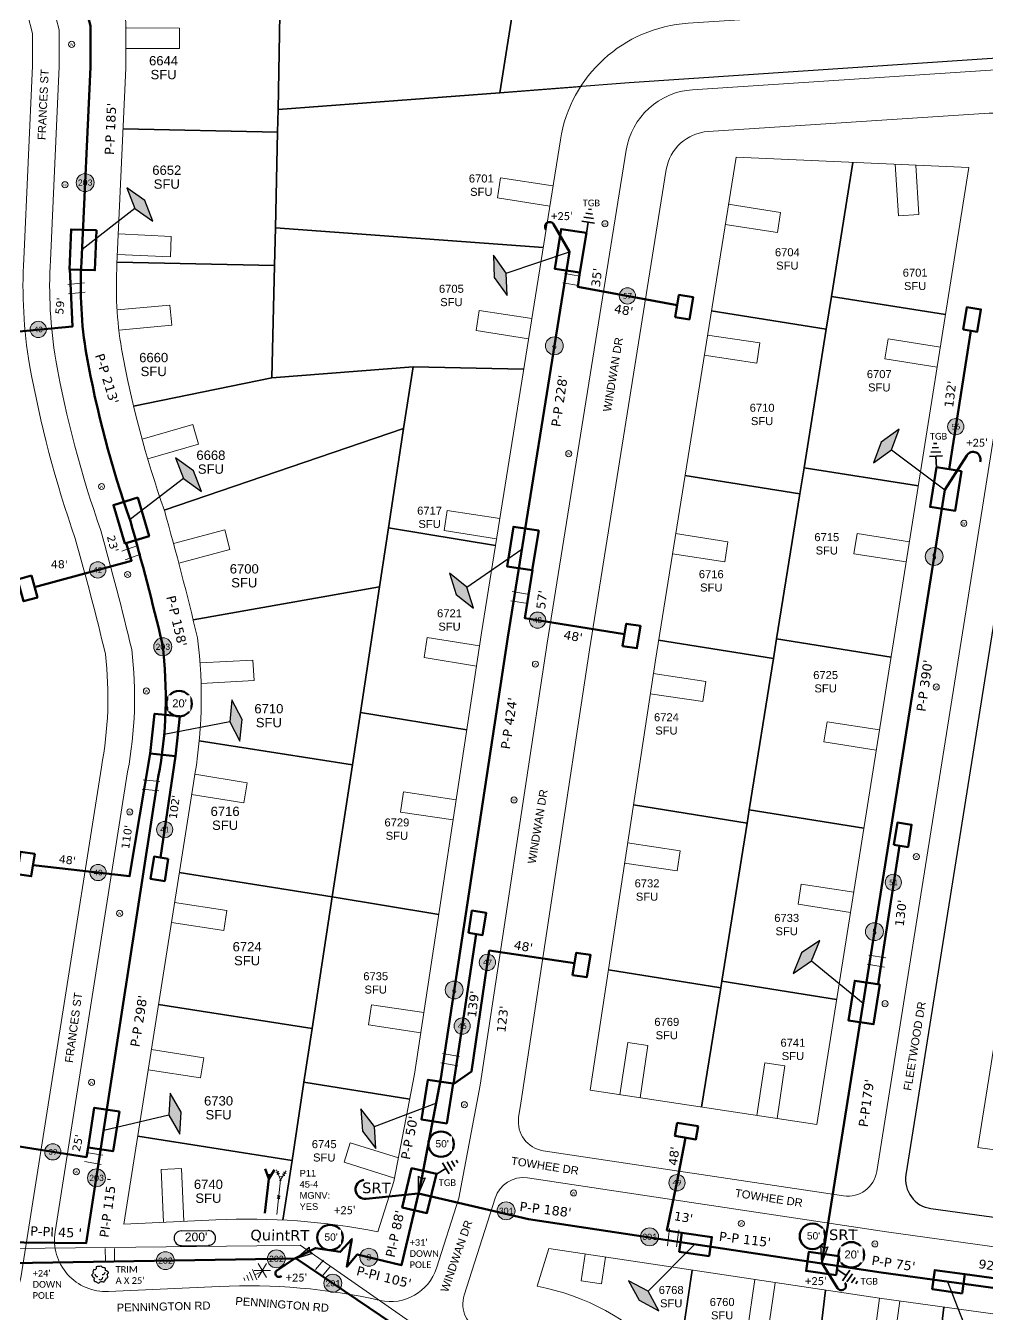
# Model space of a CAD drawing. Header units: inches. Extents: x 2013952 to 2016991, y 779373 to 782808.
# Drawn here: x 2014586 to 2015307, y 780652 to 781618 of the extents above; entities that cross this region are included whole.
import ezdxf
from ezdxf.enums import TextEntityAlignment as Align
from ezdxf.lldxf.tags import DXFTag

# ---------------------------------------------------------------- set-up
doc = ezdxf.new("R2010")
doc.units = ezdxf.units.IN
doc.header["$MEASUREMENT"] = 0
doc.linetypes.add('ACAD_ISO02W100', pattern=[15, 12, -3])
for name, color, linetype in [('20 loop', 1, 'Continuous'), ('50 loop', 1, 'Continuous'), ('845CHH', 7, 'Continuous'), ('8645CHH', 7, 'Continuous'), ('ADDRESS', 6, 'Continuous'), ('Addresses', 7, 'Continuous'), ('CONDUIT', 7, 'Continuous'), ('EOP', 150, 'Continuous'), ('FBT.FST', 1, 'Continuous'), ('FST', 1, 'Continuous'), ('Grounding', 1, 'Continuous'), ('GROUNDING TEXT', 7, 'Continuous'), ('GroundingRED', 1, 'Continuous'), ('INNERDUCT BUBBLE NUMBERS', 7, 'Continuous'), ('P-P VALUES', 7, 'Continuous'), ('parcels', 7, 'Continuous'), ('Placemark', 7, 'Continuous'), ('Pole_Temp', 7, 'Continuous'), ('REELS BUBBLES', 87, 'Continuous'), ('SPAN LENGTHS', 7, 'Continuous'), ('SPLICE', 7, 'Continuous'), ('STREET NAMES', 250, 'Continuous'), ('TRIMS', 7, 'Continuous')]:
    doc.layers.add(name, color=color, linetype=linetype)
for name, color, linetype, lineweight in [('AERIAL CABLE PROP', 1, 'Continuous', 60), ('AnchorGuyProposed', 1, 'Continuous', 50), ('AnchorGuyRemove', 7, 'Continuous', 0), ('BURIED CABLE PROP', 1, 'BUR', 60), ('DRIVEWAYS', 250, 'Continuous', 20), ('FST PROP', 240, 'Continuous', 50), ('INNERDUCT LENGTH', 4, 'Continuous', 53), ('J HOOK TEXT', 1, 'Continuous', 35), ('OVERLASH', 255, 'Continuous', 0), ('Pole notes', 7, 'Continuous', 0), ('Poles', 7, 'Continuous', 0), ('PROP CABLE', 1, 'Continuous', 50), ('RIZER TEXT', 1, 'Continuous', 0), ('ROW', 102, 'ACAD_ISO02W100', 20), ('TETHER TEXT', 250, 'Continuous', 50), ('WaterMeter', 252, 'Continuous', 0)]:
    doc.layers.add(name, color=color, linetype=linetype, lineweight=lineweight)
doc.styles.add('Annotative', font='arial.ttf')
doc.styles.add('Legend', font='calibri.ttf')
doc.styles.add('PROPOSED', font='calibri.ttf')
doc.styles.get("Standard").update_dxf_attribs({"font": 'arial.ttf'})
tags = doc.linetypes.add('BUR', pattern='A,4.693196,-0.073857,["B",Standard,S=0.5,R=0,X=0,Y=-0.25],-0.553701,4.679246', length=10).pattern_tags.tags
tags[6] = DXFTag(74, 10)
tags = doc.linetypes.add('EPV', pattern='A,3.309809,-0.120318,["EOP",Standard,S=0.477614,R=0,X=0,Y=-0.246604],-1.488372', length=4.918499).pattern_tags.tags
tags[6] = DXFTag(74, 10)
tags = doc.linetypes.add('RRW', pattern='A,0.90073,-0.315516,0.90073,-0.315516,0.90073,-0.120318,["R/W",Standard,S=0.477614,R=0,X=0,Y=-0.246604],-1.382879', length=4.836419).pattern_tags.tags
tags[14] = DXFTag(74, 10)

# ---------------------------------------------------------------- blocks, each defined once
blk = doc.blocks.new('W')
at = {"layer": 'WaterMeter', "color": 5}
blk.add_circle((0.03, 0.02), 2.28, dxfattribs=at)
blk.add_text('W', height=2.06, dxfattribs=at).set_placement((-1.36, -1.16))
blk = doc.blocks.new('FST_FBT')
at = {"layer": 'FST', "lineweight": 30}
h = blk.add_hatch(color=256, dxfattribs=at)
h.dxf.hatch_style = 1
h.paths.add_polyline_path([(5.29, 18.27), (0, 19.86), (-5.29, 18.27), (0, 16.69)])
at = {"layer": 'FBT.FST', "lineweight": 30}
blk.add_lwpolyline([(-5.29, 18.27), (0, 16.69), (5.29, 18.27), (0, 19.86)], close=True, dxfattribs=at)
blk.add_lwpolyline([(0, 16.69), (0, 0)], dxfattribs=at)
blk = doc.blocks.new('845CHH')
at = {"layer": '845CHH', "color": 1, "lineweight": 90}
blk.add_lwpolyline([(15.83, -10.3), (-14.23, -10.19), (-14.31, 8.84), (15.74, 8.74)], close=True, dxfattribs=at)
blk = doc.blocks.new('8645CHH')
at = {"layer": '8645CHH', "color": 1, "lineweight": 70}
blk.add_lwpolyline([(9.14, -5.9), (-7.87, -5.84), (-7.92, 4.93), (9.09, 4.88)], close=True, dxfattribs=at)
blk = doc.blocks.new('*U193')
at = {"linetype": 'Continuous', "lineweight": 0}
for p, q in [((-0.5, -0.53), (-0.5, 1.15)), ((0.5, -0.53), (0.5, 1.15))]:
    blk.add_line(p, q, dxfattribs=at)
blk = doc.blocks.new('*U194')
at = {"linetype": 'Continuous', "lineweight": 0}
for p, q in [((-0.5, -0.71), (-0.5, 1.15)), ((0.5, -0.71), (0.5, 1.15))]:
    blk.add_line(p, q, dxfattribs=at)
blk = doc.blocks.new('50 loop')
at = {"layer": '50 loop', "color": 1, "lineweight": 50}
blk.add_circle((-0.06, -0.03), 7.96, dxfattribs=at)
at = {"layer": '50 loop', "color": 1, "lineweight": 60, "insert": (-3.54, 2.54), "char_height": 4.563, "width": 8.0535, "attachment_point": 1, "bg_fill": 2}
blk.add_mtext("50'", dxfattribs=at)
blk = doc.blocks.new('*U169')
at = {"linetype": 'Continuous', "lineweight": 0}
for p, q in [((-0.5, -0.71), (-0.5, 1.15)), ((0.5, -0.71), (0.5, 1.15))]:
    blk.add_line(p, q, dxfattribs=at)
blk = doc.blocks.new('*U170')
at = {"layer": 'Pole notes', "linetype": 'Continuous'}
blk.add_hatch(color=1, dxfattribs=at).paths.add_polyline_path([(-6.04, -2.11), (0, 0), (-4.69, -4.36), (-4.78, -2.85)])
at = {"layer": 'Pole notes', "color": 1, "linetype": 'Continuous', "lineweight": 30, "flags": 128}
blk.add_lwpolyline([(-6.04, -2.11), (0, 0), (-4.69, -4.36), (-4.78, -2.85), (-6.04, -2.11)], dxfattribs=at)
blk = doc.blocks.new('*U171')
at = {"layer": 'Pole notes', "color": 1, "linetype": 'Continuous', "lineweight": 35, "flags": 128}
for points in [[(0.01, -0.02), (1.81, 0.72)], [(1.38, 1.77), (2.25, -0.34)], [(2.18, 1.8), (2.84, 0.2)], [(2.98, 1.85), (3.41, 0.79)], [(3.79, 1.85), (4, 1.35)]]:
    blk.add_lwpolyline(points, dxfattribs=at)
blk = doc.blocks.new('*U166')
at = {"linetype": 'Continuous', "lineweight": 0}
for p, q in [((-0.5, -0.71), (-0.5, 1.15)), ((0.5, -0.71), (0.5, 1.15))]:
    blk.add_line(p, q, dxfattribs=at)
blk = doc.blocks.new('*U168')
at = {"linetype": 'Continuous', "lineweight": 0}
for p, q in [((0.55, 0.38), (-1.3, 0.3)), ((0.6, -0.62), (-1.26, -0.7))]:
    blk.add_line(p, q, dxfattribs=at)
blk = doc.blocks.new('*U198')
at = {"linetype": 'Continuous', "lineweight": 0}
for p, q in [((-0.5, -0.65), (-0.5, 1.15)), ((0.5, -0.64), (0.5, 1.15))]:
    blk.add_line(p, q, dxfattribs=at)
blk = doc.blocks.new('*U215')
at = {"linetype": 'Continuous', "lineweight": 0}
for p, q in [((-0.5, -0.65), (-0.5, 1.15)), ((0.5, -0.64), (0.5, 1.15))]:
    blk.add_line(p, q, dxfattribs=at)
blk = doc.blocks.new('*U216')
at = {"linetype": 'Continuous', "lineweight": 0}
for p, q in [((-0.5, -0.65), (-0.5, 1.15)), ((0.5, -0.64), (0.5, 1.15))]:
    blk.add_line(p, q, dxfattribs=at)
blk = doc.blocks.new('*U217')
at = {"linetype": 'Continuous', "lineweight": 0}
for p, q in [((-0.5, -0.65), (-0.5, 1.15)), ((0.5, -0.64), (0.5, 1.15))]:
    blk.add_line(p, q, dxfattribs=at)
blk = doc.blocks.new('ACMAP_ANN_TEMPLATE_SPANS')
at = {"color": 0, "linetype": 'ByBlock', "lineweight": -2}
for p, q in [((-8.2, 12.5), (22.7, 12.5)), ((-8.2, -4.5), (22.7, -4.5))]:
    blk.add_line(p, q, dxfattribs=at)
for centre, start, end in [((-8.2, 4), 90, 270), ((22.7, 4), 270, 90)]:
    blk.add_arc(centre, 8.49, start, end, dxfattribs=at)
at = {"color": 18, "lineweight": 50, "true_color": 0x000000, "style": 'Annotative'}
blk.add_attdef('AERIALFOOT', text='', height=10, dxfattribs=at).set_placement((6.7, 4.7), align=Align.MIDDLE_CENTER)
blk = doc.blocks.new('*U164')
at = {"layer": 'Pole notes', "linetype": 'Continuous'}
blk.add_hatch(color=1, dxfattribs=at).paths.add_polyline_path([(4.01, 4.98), (0, 0), (1.68, 6.17), (2.56, 4.94)])
at = {"layer": 'Pole notes', "color": 1, "linetype": 'Continuous', "lineweight": 30, "flags": 128}
blk.add_lwpolyline([(4.01, 4.98), (0, 0), (1.68, 6.17), (2.56, 4.94), (4.01, 4.98)], dxfattribs=at)
blk = doc.blocks.new('*U416')
at = {"linetype": 'Continuous', "lineweight": 0, "true_color": 0xffffff}
h = blk.add_hatch(color=7, dxfattribs=at)
h.dxf.hatch_style = 1
h.paths.add_polyline_path([(-0.122, 0, 1), (0.122, 0, 1)])
at = {"color": 0, "linetype": 'ByBlock', "lineweight": -2}
blk.add_circle((0, 0), 0.122, dxfattribs=at)
at = {"color": 0, "linetype": 'ByBlock', "lineweight": -2, "style": 'PROPOSED'}
blk.add_attdef('CCFN', text='', height=0.0844, dxfattribs=at).set_placement((0, 0), align=Align.MIDDLE_CENTER)
at = {"color": 0, "linetype": 'ByBlock', "lineweight": -2, "flags": 104}
blk.add_attdef('CCFA', text='', height=0.0844, dxfattribs=at).set_placement((0.206, 0.09), align=Align.TOP_LEFT)
blk = doc.blocks.new('*U182')
at = {"linetype": 'Continuous', "lineweight": 0}
for p, q in [((-0.5, -0.2), (-0.5, 1.15)), ((0.5, -0.2), (0.5, 1.15))]:
    blk.add_line(p, q, dxfattribs=at)
blk = doc.blocks.new('*U190')
at = {"layer": 'Pole notes', "linetype": 'Continuous'}
blk.add_hatch(color=1, dxfattribs=at).paths.add_polyline_path([(-5.89, -2.5), (0, 0), (-4.39, -4.65), (-4.59, -3.15)])
at = {"layer": 'Pole notes', "color": 1, "linetype": 'Continuous', "lineweight": 30, "flags": 128}
blk.add_lwpolyline([(-5.89, -2.5), (0, 0), (-4.39, -4.65), (-4.59, -3.15), (-5.89, -2.5)], dxfattribs=at)
blk = doc.blocks.new('*U191')
at = {"layer": 'Pole notes', "color": 1, "linetype": 'Continuous', "lineweight": 35, "flags": 128}
for points in [[(-0.43, 2.8), (1.28, 2.54)], [(-0.06, 3.51), (1.07, 3.34)], [(0.36, 4.21), (0.89, 4.13)], [(-0.81, 2.1), (1.44, 1.76)], [(0.02, 0), (0.31, 1.93)]]:
    blk.add_lwpolyline(points, dxfattribs=at)
blk = doc.blocks.new('*U192')
at = {"layer": 'Pole notes', "color": 1, "linetype": 'Continuous', "lineweight": 35, "flags": 128}
for points in [[(-0.98, 2.66), (0.75, 2.75)], [(-0.76, 3.42), (0.38, 3.48)], [(-0.49, 4.19), (0.05, 4.22)], [(-1.21, 1.89), (1.06, 2.01)], [(0.02, 0), (-0.08, 1.95)]]:
    blk.add_lwpolyline(points, dxfattribs=at)
blk = doc.blocks.new('S_TREE')
at = {"color": 0, "linetype": 'ByBlock', "lineweight": -2, "flags": 128}
blk.add_lwpolyline([(-0.081, -0.198), (-0.055, -0.22), (-0.025, -0.226), (-0.007, -0.212), (0.011, -0.194), (0.033, -0.186), (0.055, -0.186), (0.079, -0.194), (0.105, -0.192), (0.119, -0.178), (0.145, -0.136), (0.161, -0.106), (0.169, -0.09), (0.181, -0.09), (0.195, -0.084), (0.195, -0.058), (0.191, -0.024), (0.183, 0), (0.189, 0.012), (0.203, 0.016), (0.213, 0.026), (0.213, 0.048), (0.203, 0.058), (0.165, 0.086), (0.143, 0.096), (0.141, 0.114), (0.141, 0.128), (0.141, 0.146), (0.121, 0.162), (0.109, 0.162), (0.079, 0.164), (0.067, 0.166), (0.043, 0.192), (0.021, 0.206), (0.013, 0.204), (-0.013, 0.194), (-0.041, 0.194), (-0.063, 0.19), (-0.089, 0.182), (-0.096, 0.166), (-0.093, 0.156), (-0.093, 0.146), (-0.091, 0.136), (-0.101, 0.126), (-0.109, 0.116), (-0.121, 0.11), (-0.137, 0.112), (-0.151, 0.114), (-0.161, 0.104), (-0.169, 0.084), (-0.175, 0.06), (-0.165, 0.05), (-0.163, 0.036), (-0.175, 0.02), (-0.187, 0.002), (-0.201, -0.014), (-0.211, -0.028), (-0.201, -0.036), (-0.191, -0.034), (-0.185, -0.044), (-0.185, -0.058), (-0.183, -0.068), (-0.165, -0.072), (-0.147, -0.08), (-0.131, -0.096), (-0.151, -0.122), (-0.149, -0.144), (-0.145, -0.166), (-0.127, -0.182), (-0.107, -0.182), (-0.083, -0.192), (-0.071, -0.206)], dxfattribs=at)
at = {"color": 0, "linetype": 'ByBlock', "lineweight": -2, "extrusion": (0, 0, -1)}
blk.add_arc((0.066, -0.016), 0.0492, 250.7981, 29.3448, dxfattribs=at)
at = {"color": 0, "linetype": 'ByBlock', "lineweight": -2}
for centre, radius, start, end in [((0.068, 0.053), 0.0616, 262.0087, 0.459), ((0.009, -0.076), 0.0624, 236.088, 1.4691)]:
    blk.add_arc(centre, radius, start, end, dxfattribs=at)
blk = doc.blocks.new('*U68')
at = {"layer": 'Poles'}
for points in [[(-0.93, 1.72), (1.13, -1.84)], [(-0.93, -1.84), (1.13, 1.71)], [(-1.96, -0.06), (2.16, -0.06)]]:
    blk.add_lwpolyline(points, dxfattribs=at)
blk = doc.blocks.new('*U205')
at = {"layer": 'Pole notes', "color": 135, "linetype": 'Continuous', "lineweight": 0, "true_color": 0x32a0a0, "flags": 128}
for points in [[(2.2, 0.44), (1.47, -1.72)], [(-0.01, -0.02), (1.84, -0.64)], [(2.83, -0.06), (2.28, -1.7)], [(3.46, -0.55), (3.09, -1.63)], [(4.07, -1.08), (3.9, -1.59)]]:
    blk.add_lwpolyline(points, dxfattribs=at)
blk = doc.blocks.new('*U254')
for points in [[(-2.01, 9.03), (-1.12, 8.89)], [(-0.71, 7.59), (-1.94, 9.58)], [(-1.64, 8.52), (-1.49, 9.41)], [(-0.71, 7.59), (0.13, 9.76)], [(-0.57, 8.88), (0.28, 9.19)], [(0.01, 8.61), (-0.3, 9.46)], [(-1.19, 8.37), (-0.39, 8.45)], [(-0.86, 7.41), (-0.71, 7.59)], [(0, 0), (-0.71, 7.59)], [(-0.71, 7.59), (-0.54, 7.44)], [(-0.7, 4.08), (-0.01, 3.5)], [(-0.65, 3.45), (-0.07, 4.14)]]:
    blk.add_lwpolyline(points)
blk = doc.blocks.new('*U255')
for p, q in [((-1.83, 9.6), (-0.62, 7.59)), ((-0.62, 7.59), (0.25, 9.76)), ((-1.1, 8.39), (-0.28, 8.45)), ((-0.77, 7.42), (-0.62, 7.59)), ((0, 0), (-0.62, 7.59)), ((-0.62, 7.59), (-0.45, 7.45))]:
    blk.add_line(p, q)
blk = doc.blocks.new('*U282')
at = {"layer": 'Pole notes', "color": 1, "linetype": 'Continuous', "lineweight": 35, "flags": 128}
for points in [[(-0.02, -0.01), (1.42, -1.33)], [(2.19, -0.5), (0.65, -2.18)], [(2.56, -1.2), (1.39, -2.48)], [(2.94, -1.91), (2.17, -2.75)], [(3.28, -2.64), (2.92, -3.04)]]:
    blk.add_lwpolyline(points, dxfattribs=at)
blk = doc.blocks.new('20 loop')
at = {"layer": '20 loop', "color": 1, "lineweight": 50}
blk.add_circle((-0.06, -0.03), 7.96, dxfattribs=at)
at = {"layer": '20 loop', "color": 1, "lineweight": 53, "insert": (-4.34, 2.68), "char_height": 5, "width": 8.8256, "attachment_point": 1, "line_spacing_factor": 0.96, "bg_fill": 2}
blk.add_mtext("20'", dxfattribs=at)
blk = doc.blocks.new('*U180')
at = {"linetype": 'Continuous', "lineweight": 0}
for p, q in [((-0.08, -0.39), (-0.86, 0.71)), ((0.74, 0.19), (-0.05, 1.29))]:
    blk.add_line(p, q, dxfattribs=at)

msp = doc.modelspace()

# ---------------------------------------------------------------- linework, layer by layer
at = {"layer": 'AERIAL CABLE PROP', "color": 5}
msp.add_lwpolyline([(2015174.47, 779948), (2015169.8, 779957.29), (2015056.06, 780116.11), (2015052.56, 780146.5), (2015015.17, 780541.1), (2014788.55, 780694.26), (2014529.75, 780690.05)], dxfattribs=at)
at = {"layer": 'BURIED CABLE PROP', "color": 10, "lineweight": 70, "ltscale": 12}
for points in [[(2014529.75, 780690.05), (2014548.57, 780702.57), (2014554.54, 780713.92), (2014558.02, 780695.27), (2014560.85, 780706.57), (2014631.13, 780705.8), (2014685.15, 781055.27, 0.07742), (2014688.25, 781154.88, 0.010095), (2014664.26, 781247.09, -0.039819), (2014631.27, 781371.62, -0.055952), (2014627.54, 781441.34), (2014634.23, 781587.36), (2014634.23, 781618.3), (2014628.98, 781638.24, 0.340097), (2014565.95, 781686.93), (2014533.54, 781687), (2014384.03, 781687.18), (2014343.27, 781695.96, -1), (2014345.56, 781706.56)], [(2014975.8, 781465.72, -1.07503), (2014981.5, 781469.59), (2014993.39, 781449.04), (2014947.16, 781160.2), (2014896.95, 780829.17), (2014882.73, 780754.67), (2014880.11, 780743.08)], [(2015199.9, 780676.15, -1.086753), (2015194.49, 780672.1), (2015182.56, 780691.13), (2015274.77, 781270.41), (2015291.22, 781296.28, -0.882505), (2015301.34, 781291.64)], [(2014880.01, 780743.07), (2014840.91, 780739.05, -0.978934), (2014839.15, 780753.17)]]:
    msp.add_lwpolyline(points, format="xyb", dxfattribs=at)
at = {"layer": 'CONDUIT', "color": 4, "lineweight": 70}
for points in [[(2014618.85, 781436.08), (2014620.84, 781392.99), (2014546.08, 781385.91)], [(2015001.29, 781433.34), (2014999.57, 781422.8), (2015074.22, 781409.03)], [(2015278.01, 781286.04), (2015294.38, 781389.74)], [(2014661.02, 781230.6), (2014665.08, 781217.38), (2014592.29, 781197.66)], [(2014965.58, 781210.21), (2014959.84, 781174.39), (2015034.75, 781162.4)], [(2014679.11, 781072.79), (2014663.62, 780980.9), (2014591.21, 780989.26)], [(2014698.05, 781070.86), (2014686.83, 780994.87)], [(2015224.85, 780900.23), (2015240.77, 781003.75)], [(2014906.37, 780825.22), (2014923.48, 780937.44)], [(2014906.65, 780825.28), (2014919.91, 780834.37), (2014933.24, 780925.13), (2014997.2, 780915.74)], [(2015077.68, 780713.46), (2015066.52, 780715.3), (2015074.04, 780751.07), (2015080.4, 780784.82)], [(2014632.46, 780777.55), (2014631.21, 780770.31), (2014558.54, 780781.65)], [(2015289.85, 780682.42), (2015353.44, 780673.78)]]:
    msp.add_lwpolyline(points, dxfattribs=at)
at = {"layer": 'DRIVEWAYS', "color": 1}
for points in [[(2014661.18, 781601.46), (2014700.94, 781601.46), (2014700.96, 781616.68), (2014661.24, 781616.83)], [(2015237.63, 781514.59), (2015240.15, 781476.01), (2015255.34, 781477.05), (2015253.14, 781513.89)], [(2014981.02, 781498.32), (2014941.74, 781504.44), (2014939.37, 781489.4), (2014978.59, 781483.14)], [(2015110.1, 781469.55), (2015149.38, 781463.44), (2015151.74, 781478.47), (2015112.52, 781484.73)], [(2014654.51, 781446.99), (2014694.23, 781445.33), (2014694.89, 781460.54), (2014655.21, 781462.34)], [(2014655.59, 781390.16), (2014695.17, 781393.86), (2014693.78, 781409.02), (2014654.22, 781405.47)], [(2014965.11, 781398.89), (2014925.82, 781405.01), (2014923.46, 781389.97), (2014962.68, 781383.71)], [(2015094.51, 781371.4), (2015133.85, 781365.6), (2015136.09, 781380.66), (2015096.82, 781386.6)], [(2015271.58, 781377.58), (2015232.29, 781383.66), (2015229.93, 781368.63), (2015269.16, 781362.4)], [(2014677.22, 781293.72), (2014715.38, 781304.85), (2014711.14, 781319.47), (2014672.97, 781308.49)], [(2014941.12, 781249.04), (2014901.84, 781255.16), (2014899.47, 781240.12), (2014938.69, 781233.87)], [(2014700.51, 781215.51), (2014738.89, 781225.9), (2014734.93, 781240.6), (2014696.56, 781230.36)], [(2015070.57, 781222.56), (2015109.85, 781216.44), (2015112.21, 781231.48), (2015072.99, 781237.74)], [(2015248.34, 781231.61), (2015209.05, 781237.69), (2015206.7, 781222.65), (2015245.92, 781216.43)], [(2014926.06, 781153.63), (2014886.78, 781159.75), (2014884.41, 781144.71), (2014923.63, 781138.45)], [(2014717.25, 781125.44), (2014756.94, 781127.69), (2014756.1, 781142.89), (2014716.44, 781140.79)], [(2015053.99, 781117.65), (2015093.32, 781111.86), (2015095.56, 781126.91), (2015056.29, 781132.85)], [(2015225.88, 781090.5), (2015186.59, 781096.59), (2015184.24, 781081.55), (2015223.46, 781075.32)], [(2014710.09, 781042.24), (2014749.33, 781035.85), (2014751.8, 781050.87), (2014712.62, 781057.39)], [(2014908.43, 781038.21), (2014869.09, 781044.01), (2014866.85, 781028.95), (2014906.12, 781023.02)], [(2015034.72, 780990.65), (2015074.08, 780984.85), (2015076.33, 780999.91), (2015037.03, 781005.85)], [(2015206.51, 780968.85), (2015167.22, 780974.94), (2015164.87, 780959.9), (2015204.1, 780953.67)], [(2014694.94, 780946.08), (2014734.24, 780940.06), (2014736.57, 780955.1), (2014697.34, 780961.26)], [(2014884.22, 780878.67), (2014844.89, 780884.46), (2014842.65, 780869.41), (2014881.92, 780863.47)], [(2014677.56, 780835.8), (2014716.86, 780829.78), (2014719.19, 780844.82), (2014679.95, 780850.98)], [(2015046.47, 780814.74), (2015052.18, 780854.08), (2015037.12, 780856.29), (2015031.27, 780817.01)], [(2015149.22, 780799.29), (2015154.97, 780838.63), (2015139.91, 780840.85), (2015134.02, 780801.58)], [(2014865.23, 780769.65), (2014829.06, 780781.01), (2014824.48, 780766.49), (2014862.33, 780754.45)], [(2014704.37, 780722.07), (2014702.44, 780761.78), (2014687.23, 780761.07), (2014689.02, 780721.39)], [(2015005.25, 780697.48), (2015002.27, 780677.46), (2015017.33, 780675.24), (2015020.44, 780695.2)], [(2015132.52, 780678.43), (2015126.77, 780639.09), (2015141.83, 780636.87), (2015147.72, 780676.15)], [(2015225.8, 780664.41), (2015220.53, 780625), (2015235.62, 780622.96), (2015241.02, 780662.31)]]:
    msp.add_lwpolyline(points, dxfattribs=at)
at = {"layer": 'EOP', "color": 6, "linetype": 'EPV', "lineweight": 0, "ltscale": 5}
for points in [[(2015430.18, 781593.07), (2015085.73, 781570.45, 0.349953), (2015035.94, 781525.1), (2014976.8, 781155.58), (2014926.52, 780824.11), (2014910.39, 780739.56), (2014893.64, 780687.01, -0.389225), (2014851.4, 780662.83, 0.068501), (2014730.76, 780673.2), (2014647.76, 780669.51, -0.474313), (2014607.78, 780714.24), (2014662.17, 781059.24, 0.076635), (2014665.26, 781150.75, 0.009876), (2014642.01, 781240.06, -0.039642), (2014608.29, 781367.62, -0.055965), (2014604.25, 781442.55), (2014610.91, 781587.9), (2014610.91, 781615.28), (2014606.43, 781632.31, 0.340097), (2014565.9, 781663.61), (2014533.49, 781663.68), (2014350.98, 781663.89, -0.047762), (2014292.42, 781669.32), (2014206.87, 781682.41)], [(2014956.85, 780810.71), (2014955.31, 780800, 0.412525), (2014973.81, 780775.1), (2015198.83, 780741.27, 0.411686), (2015223.83, 780759.57), (2015343.87, 781513.71, 0.481272), (2015308.07, 781552.98), (2015097.37, 781539.15, 0.349953), (2015066.03, 781510.59), (2015008.42, 781150.65), (2014956.85, 780810.71)], [(2015603.28, 780491.74, -0.338732), (2015508.21, 780656.91, 0.392552), (2015494.03, 780676.88, 0.025897), (2015434.39, 780686.12), (2015232.93, 780713.9), (2014961.91, 780754.64, 0.368284), (2014937.68, 780739.57), (2014914.51, 780666.88, 0.394025), (2014927.36, 780639.76)]]:
    msp.add_lwpolyline(points, format="xyb", dxfattribs=at)
msp.add_lwpolyline([(2014313.1, 780661.22), (2014560.37, 780661.22, 0.369121), (2014582.1, 780679.79), (2014642.46, 781062.66, 0.07588), (2014645.53, 781147.24, 0.009681), (2014622.93, 781234.03, -0.039494), (2014588.59, 781364.19, -0.055974), (2014584.28, 781443.58), (2014590.91, 781588.36), (2014590.91, 781612.69), (2014587.09, 781627.21, 0.340097), (2014565.86, 781643.62), (2014533.44, 781643.68), (2014350.88, 781643.89, 0.344647), (2014329.36, 781627.41), (2014248.29, 781314.32), (2014223.39, 781218.16, 0.194661), (2014231.54, 781066.08), (2014286.07, 780889.63, -0.070425), (2014295.66, 780791.67), (2014293.11, 780681.68, 0.42102)], format="xyb", close=True, dxfattribs=at)
at = {"layer": 'EOP', "color": 6, "linetype": 'EPV', "ltscale": 5}
msp.add_lwpolyline([(2015432.2, 781559.51), (2015390.5, 781556.99, 0.351673), (2015370.1, 781538.49), (2015245.7, 780757.01, 0.420328), (2015264.42, 780731.76), (2015437.01, 780707.96, -0.021174), (2015487.7, 780700.57, 0.412856), (2015522.59, 780724.23), (2015576.62, 781002.46)], format="xyb", dxfattribs=at)
at = {"layer": 'parcels'}
msp.add_lwpolyline([(2015768.64, 781624.66), (2015038.2, 781575.56), (2014941.28, 781568.21), (2015032.34, 782145.45), (2015883.44, 782203.33), (2015871.32, 782145.01), (2015856.08, 782071.67), (2015835.54, 781966.67), (2015811.16, 781842.05), (2015768.64, 781624.66)], close=True, dxfattribs=at)
for points in [[(2015032.34, 782145.45), (2014941.28, 781568.21), (2014775.06, 781555.59), (2014777.52, 781698.56)], [(2014654.94, 781644.45), (2014777.52, 781698.56), (2014775.06, 781555.59), (2014774.64, 781538.58), (2014658.82, 781541.07)], [(2014973.64, 781452.2), (2014772.9, 781467.02), (2014774.64, 781538.58), (2014775.06, 781555.59), (2014941.28, 781568.21), (2015001.77, 781572.79)], [(2014658.82, 781541.07), (2014774.64, 781538.58), (2014772.9, 781467.02), (2014772.2, 781438.61), (2014654.24, 781441.15)], [(2015205.9, 781516.02), (2015189.81, 781415.51), (2015185.89, 781391.02), (2015099.73, 781404.8)], [(2015275.45, 781401.94), (2015189.81, 781415.51), (2015205.9, 781516.02)], [(2014959.05, 781361.03), (2014876.14, 781362.85), (2014770.15, 781354.45), (2014772.2, 781438.61), (2014772.9, 781467.02), (2014973.64, 781452.2)], [(2014654.24, 781441.15), (2014772.2, 781438.61), (2014770.15, 781354.45), (2014666.63, 781333.15)], [(2015255.02, 781273.56), (2015169.26, 781287.14), (2015185.89, 781391.02), (2015189.81, 781415.51), (2015275.45, 781401.94)], [(2015099.73, 781404.8), (2015185.89, 781391.02), (2015169.26, 781287.14), (2015166.13, 781267.59), (2015079.98, 781281.37)], [(2014666.63, 781333.15), (2014770.15, 781354.45), (2014876.14, 781362.85), (2014869.05, 781316.39), (2014689.63, 781255.36)], [(2014937.89, 781228.82), (2014857.72, 781242.05), (2014869.05, 781316.39), (2014876.14, 781362.85), (2014959.05, 781361.03)], [(2014689.63, 781255.36), (2014869.05, 781316.39), (2014857.72, 781242.05), (2014850.98, 781197.76), (2014711.28, 781173.16)], [(2015234.58, 781145.17), (2015148.71, 781158.78), (2015166.13, 781267.59), (2015169.26, 781287.14), (2015255.02, 781273.56)], [(2015079.98, 781281.37), (2015166.13, 781267.59), (2015148.71, 781158.78), (2015146.37, 781144.16), (2015060.22, 781157.94)], [(2014916.36, 781090.49), (2014836.63, 781103.65), (2014850.98, 781197.76), (2014857.72, 781242.05), (2014937.89, 781228.82)], [(2014711.28, 781173.16), (2014850.98, 781197.76), (2014836.63, 781103.65), (2014830.64, 781064.3), (2014715.86, 781082.36)], [(2015060.22, 781157.94), (2015146.37, 781144.16), (2015128.2, 781030.61), (2015126.62, 781020.73), (2015041.35, 781034.37)], [(2015214.16, 781016.85), (2015128.2, 781030.61), (2015146.37, 781144.16), (2015148.71, 781158.78), (2015234.58, 781145.17)], [(2014895.39, 780952.26), (2014815.57, 780965.44), (2014830.64, 781064.3), (2014836.63, 781103.65), (2014916.36, 781090.49)], [(2014715.86, 781082.36), (2014830.64, 781064.3), (2014815.57, 780965.44), (2014700.85, 780983.55)], [(2015041.35, 781034.37), (2015126.62, 781020.73), (2015107.65, 780902.24), (2015106.86, 780897.3), (2015022.61, 780910.78)], [(2015193.72, 780888.47), (2015107.65, 780902.24), (2015126.62, 781020.73), (2015128.2, 781030.61), (2015214.16, 781016.85)], [(2014700.85, 780983.55), (2014815.57, 780965.44), (2014800.5, 780866.58), (2014685.28, 780884.76)], [(2014873.65, 780813.81), (2014794.38, 780826.42), (2014800.5, 780866.58), (2014815.57, 780965.44), (2014895.39, 780952.26)], [(2015022.61, 780910.78), (2015106.86, 780897.3), (2015092.53, 780807.81)], [(2015092.53, 780807.81), (2015106.86, 780897.3), (2015107.65, 780902.24), (2015193.72, 780888.47)], [(2014685.28, 780884.76), (2014800.5, 780866.58), (2014794.38, 780826.42), (2014785.44, 780767.72), (2014669.7, 780785.98)], [(2014669.7, 780785.98), (2014785.44, 780767.72), (2014778.64, 780723.13)], [(2015085.32, 780685.53), (2015074.07, 780610.15)], [(2015074.07, 780610.15), (2015085.32, 780685.53)], [(2015185.3, 780670.49), (2015169.95, 780540.62), (2015094.97, 780576.65)], [(2015274.14, 780657.74), (2015255.48, 780499.52), (2015180, 780535.79), (2015169.95, 780540.62), (2015185.3, 780670.49)], [(2015356.76, 780646.35), (2015334.54, 780539.06), (2015319.93, 780468.56), (2015255.48, 780499.52), (2015274.14, 780657.74)]]:
    msp.add_lwpolyline(points, dxfattribs=at)
at = {"layer": 'ROW', "color": 3, "linetype": 'RRW', "lineweight": 0, "ltscale": 5}
for points in [[(2015426.9, 781642.96), (2015082.45, 781620.34, 0.349953), (2014986.57, 781533), (2014927.4, 781163.28), (2014877.23, 780832.54), (2014861.84, 780751.88), (2014849.85, 780714.27, 0.061877), (2014728.38, 780723.14), (2014659.31, 780720.07), (2014711.44, 781050.73, 0.078215), (2014714.54, 781159.66, 0.010338), (2014689.7, 781255.16, -0.040027), (2014657.56, 781376.19, -0.055932), (2014654.18, 781439.94), (2014660.91, 781586.75), (2014660.91, 781621.75), (2014654.78, 781645.03, 0.340097), (2014566.01, 781713.61), (2014533.59, 781713.68), (2014350.92, 781713.89, -0.048695), (2014300.91, 781718.6), (2014214.43, 781731.83)], [(2015506.1, 780747.91, 0.024377), (2015443.01, 780757.61), (2015299.57, 780777.39), (2015415.94, 781508.44), (2015435.21, 781509.6)], [(2016908.31, 779689.39), (2016653.79, 779917.95, 0.086676), (2016495.22, 780016.07), (2015962.71, 780241.26, -0.030517), (2015884.83, 780278.23, -0.030367), (2015785.98, 780333.13), (2015581.28, 780446.77, -0.293949), (2015456.9, 780632.83, 0.013454), (2015428.45, 780636.46), (2015225.8, 780664.41), (2014978.07, 780701.65), (2014969.1, 780673.51, -0.319291), (2015110.12, 780527.08), (2015128.74, 780379.73)]]:
    msp.add_lwpolyline(points, format="xyb", dxfattribs=at)
msp.add_lwpolyline([(2015008.89, 780820.39), (2015178.82, 780794.84), (2015292.94, 781512.09), (2015118.3, 781519.97), (2015057.82, 781142.95)], close=True, dxfattribs=at)

# ---------------------------------------------------------------- block references
at = {"layer": '845CHH', "color": 1, "lineweight": 50}
for p, rotation in [((2014627.92, 781449.68), 88.00146289686347), ((2014664.41, 781246.57), 106.8131674649487), ((2014689.41, 781086.09), 83.94315640961656), ((2014643.38, 780790.35), 81.23649860691489)]:
    msp.add_blockref('845CHH', p, dxfattribs=dict(at, rotation=rotation))
for p, xscale, yscale, zscale, rotation in [((2014993.39, 781449.04), 1.003882300054392, 1.003882300054392, 1.003882300054392, 81.10280064937504), ((2015274.78, 781270.5), 1.003882300054392, 1.003882300054392, 1.003882300054392, 81.10280064937504), ((2014957.67, 781225.9), 1.003882300054392, 1.003882300054392, 1.003882300054392, 81.10280064937504), ((2015213.53, 780885.59), 1.003882300054392, 1.003882300054392, 1.003882300054392, 81.10280064937504), ((2014893.53, 780811.26), 1.003882300054392, 1.003882300054392, 1.003882300054392, 81.10280064937504), ((2014879.92, 780744.56), 1.003882300054392, 1.003882300054392, 1.003882300054392, 76.75141799734499), ((2015087.49, 780705.42), 0.7562630072796316, 0.7562630072796316, 0.7562630072796316, 352.044475505039), ((2015277.13, 780677.52), 0.7562630072796311, 0.7562630072796311, 0.7562630072796311, 352.044475505039)]:
    msp.add_blockref('845CHH', p, dxfattribs=dict(at, xscale=xscale, yscale=yscale, zscale=zscale, rotation=rotation))
at = {"layer": '8645CHH', "color": 1, "lineweight": 50}
for p, xscale, yscale, zscale, rotation in [((2015079.98, 781407.96), 0.9977742210461031, 0.9977742210461031, 0.9977742210461031, 261.102800649035), ((2015295.8, 781398.72), 0.9977742210461031, 0.9977742210461031, 0.9977742210461031, 261.102800649035), ((2015040.53, 781161.47), 0.9977742210461031, 0.9977742210461031, 0.9977742210461031, 261.102800649035), ((2015243.85, 781012.4), 0.9977742210461031, 0.9977742210461031, 0.9977742210461031, 261.102800649035), ((2014924.85, 780946.43), 0.9977742210461031, 0.9977742210461031, 0.9977742210461031, 261.102800649035), ((2015003, 780914.89), 0.9977742210461031, 0.9977742210461031, 0.9977742210461031, 261.102800649035), ((2015081.68, 780789.27), 0.937395266731362, 0.937395266731362, 0.937395266731362, 170.798015097587)]:
    msp.add_blockref('8645CHH', p, dxfattribs=dict(at, xscale=xscale, yscale=yscale, zscale=zscale, rotation=rotation))
for p, rotation in [((2014586.75, 781195.94), 105.3746043616366), ((2014585.31, 780989.53), 81.23649860592884), ((2014685.41, 780985.87), 81.23649860685939)]:
    msp.add_blockref('8645CHH', p, dxfattribs=dict(at, rotation=rotation))
at = {"layer": 'AnchorGuyProposed', "xscale": -3.408992642566337, "yscale": -3.408992642566337, "zscale": -3.408992642566337, "rotation": 168.8970661931971}
msp.add_blockref('*U255', (2014765.04, 780728.3), dxfattribs=at)
at = {"layer": 'AnchorGuyRemove', "xscale": -3.408958914356051, "yscale": -3.408958914356051, "zscale": -3.408958914356051, "rotation": 168.8970661931971}
msp.add_blockref('*U254', (2014774.09, 780727.33), dxfattribs=at)
at = {"layer": 'FST PROP', "color": 1, "lineweight": 50, "xscale": 3, "yscale": 3, "zscale": 3}
for p, rotation in [((2014627.97, 781450.71), 307.938622538781), ((2014993.39, 781449.04), 108.8321561261117), ((2015274.77, 781270.41), 52.93684719641077), ((2014664.3, 781248.53), 307.5546966747289), ((2014957.64, 781225.95), 124.5252360355078), ((2014689.51, 781087.18), 280.9264093619711), ((2015213.51, 780885.59), 50.66533808437931), ((2014893.98, 780810.95), 110.7523682512956), ((2014644.28, 780790.28), 283.3075337186723), ((2015087.64, 780705.22), 135.2289245890364), ((2015276.92, 780677.25), 201.4196483461025)]:
    msp.add_blockref('FST_FBT', p, dxfattribs=dict(at, rotation=rotation))
at = {"layer": 'Grounding', "xscale": 4.265092869824274, "yscale": 4.265092869824274, "zscale": 4.265092869824274}
for name, p in [('*U191', (2015006.06, 781463.01)), ('*U192', (2015268.56, 781287.36))]:
    msp.add_blockref(name, p, dxfattribs=at)
at = {"layer": 'Grounding', "xscale": 4.265092869824274, "yscale": 4.265092869824274, "zscale": 4.265092869824274, "rotation": 8.70027718013887}
msp.add_blockref('*U282', (2015193.95, 780686.28), dxfattribs=at)
at = {"layer": 'GroundingRED', "xscale": 3.735448405991392, "yscale": 3.735448405991392, "zscale": 3.735448405991392, "rotation": 221.1420867332972}
msp.add_blockref('*U205', (2014764.2, 780684.85), dxfattribs=at)
at = {"layer": 'INNERDUCT BUBBLE NUMBERS', "color": 5, "lineweight": 0, "xscale": 50, "yscale": 50, "zscale": 50}
for p, values in [((2015036.89, 781415.91), {'CCFN': '57'}), ((2014595.12, 781390.77), {'CCFN': '43'}), ((2015283.04, 781317.9), {'CCFN': '56'}), ((2014639.74, 781210.52), {'CCFN': '42'}), ((2014969.48, 781172.84), {'CCFN': '48'}), ((2014689.92, 781015.83), {'CCFN': '41'}), ((2014640, 780983.63), {'CCFN': '40'}), ((2015236.23, 780976.25), {'CCFN': '51'}), ((2014931.94, 780916.28), {'CCFN': '47'}), ((2014912.97, 780868.51), {'CCFN': '46'}), ((2014606.06, 780774.22), {'CCFN': '39'}), ((2015074.04, 780751.07), {'CCFN': '49'})]:
    msp.add_blockref('*U416', p, dxfattribs=at).add_auto_attribs(values)
at = {"layer": 'OVERLASH'}
for name, p, xscale, yscale, zscale, rotation in [('*U193', (2014992.73, 781428.53), 6.997610170159892, 6.997610170159892, 6.997610170159892, 260.346747593906), ('*U198', (2014622.06, 781421.47), 6.997610170159891, 6.997610170159891, 6.997610170159891, 275.3077489975522), ('*U215', (2014663.4, 781222.84), 6.997610170159891, 6.997610170159891, 6.997610170159891, 290.110306265137), ('*U194', (2014954.86, 781190.05), 6.997610170159892, 6.997610170159892, 6.997610170159892, 260.346747593906), ('*U216', (2014677.95, 781049.21), 6.997610170159891, 6.997610170159891, 6.997610170159891, 264.5964889767119), ('*U166', (2015222.2, 780917.47), 6.997610170159892, 6.997610170159892, 6.997610170159892, 260.346747593906), ('*U169', (2014902.44, 780843.61), 6.997610170159892, 6.997610170159892, 6.997610170159892, 260.346747593906), ('*U217', (2014634.92, 780769.64), 6.997610170159892, 6.997610170159892, 6.997610170159892, 260.2225427832002), ('*U168', (2015071.81, 780707.24), 6.997610170159892, 6.997610170159892, 6.997610170159892, 260.346747593906), ('*U180', (2014650.39, 780699.85), 6.997610170159891, 6.997610170159891, 6.997610170159891, 144.5650055724262), ('*U182', (2014810.81, 780689.78), 6.997610170159891, 6.997610170159891, 6.997610170159891, 139.2124866246697)]:
    msp.add_blockref(name, p, dxfattribs=dict(at, xscale=xscale, yscale=yscale, zscale=zscale, rotation=rotation))
at = {"layer": 'Placemark', "lineweight": 70}
for p in [(2014620.17, 781604.49), (2014615.15, 781499.21), (2015019.94, 781469.99), (2014992.83, 781297.65), (2014642.55, 781273.02), (2015289.08, 781245.45), (2014662.14, 781207.03), (2014967.83, 781139.83), (2014676.24, 781119.72), (2015268.41, 781122.72), (2014951.86, 781038.07), (2014663.76, 781029.04), (2015253.48, 780995.58), (2014656.17, 780953.01), (2015230.02, 780885.27), (2014635.09, 780826.3), (2014914.66, 780809.49), (2014623.65, 780759.26), (2014996.43, 780743.4), (2015122.26, 780720.48), (2015222.35, 780705.19)]:
    msp.add_blockref('W', p, dxfattribs=at)
at = {"layer": 'Poles', "xscale": 3, "yscale": 3, "zscale": 3}
msp.add_blockref('*U68', (2014762.89, 780685.43), dxfattribs=at)
at = {"layer": 'REELS BUBBLES', "color": 250, "lineweight": 0, "xscale": 55, "yscale": 55, "zscale": 55}
for p, values in [((2014630.27, 781500.87), {'CCFN': '203'}), ((2014982.09, 781378.48), {'CCFN': '4'}), ((2015266.83, 781220.56), {'CCFN': '5'}), ((2014688.49, 781152.89), {'CCFN': '203'}), ((2015222.06, 780939.3), {'CCFN': '5'}), ((2014907.02, 780895.57), {'CCFN': '4'}), ((2014638.8, 780754.72), {'CCFN': '203'}), ((2014945.89, 780730), {'CCFN': '301'}), ((2015053.48, 780710.55), {'CCFN': '301'}), ((2014690.44, 780692.66), {'CCFN': '202'}), ((2014773.64, 780694.02), {'CCFN': '202'}), ((2014842.99, 780695.19), {'CCFN': '3'}), ((2014815.97, 780675.73), {'CCFN': '201'})]:
    msp.add_blockref('*U416', p, dxfattribs=at).add_auto_attribs(values)
at = {"layer": 'SPAN LENGTHS'}
ref = msp.add_blockref('ACMAP_ANN_TEMPLATE_SPANS', (2014707.88, 780706.88), dxfattribs=dict(at, xscale=0.6499999999999997, yscale=0.6499999999999997, zscale=0.6499999999999997, rotation=0.7039461684449609))
ref.add_attrib('AERIALFOOT', "200'", dxfattribs={"layer": 'PROP CABLE', "height": 6.5, "rotation": 0.70395, "style": 'Annotative'}).set_placement((2014713.48, 780710.44), align=Align.MIDDLE_CENTER)
at = {"layer": 'SPLICE', "color": 1, "xscale": 2, "yscale": 2, "zscale": 2}
for name, p, rotation in [('*U170', (2014880.11, 780743.08), 226.6014649427716), ('*U164', (2014788.55, 780694.26), 326.4610204321881)]:
    msp.add_blockref(name, p, dxfattribs=dict(at, rotation=rotation))
at = {"layer": 'TRIMS', "color": 250, "linetype": 'Continuous', "lineweight": 30, "xscale": 30, "yscale": 30, "zscale": 30}
msp.add_blockref('S_TREE', (2014641.34, 780682.52), dxfattribs=at)

# ---------------------------------------------------------------- texts
at = {"layer": 'ADDRESS', "color": 7, "lineweight": 50, "char_height": 6, "width": 21.5316, "attachment_point": 2}
for s, insert in [('6701 SFU', (2014927.31, 781506.94)), ('6704 SFU', (2015156.78, 781451.64)), ('6701 SFU', (2015252.59, 781436.34)), ('6705 SFU', (2014904.87, 781424.26)), ('6707 SFU', (2015225.68, 781360.29)), ('6710 SFU', (2015137.85, 781335.06)), ('6717 SFU', (2014888.55, 781257.92)), ('6715 SFU', (2015186.35, 781238.05)), ('6716 SFU', (2015099.73, 781210.3)), ('6721 SFU', (2014903.49, 781180.98)), ('6725 SFU', (2015185.48, 781134.67)), ('6724 SFU', (2015066.12, 781103.06)), ('6729 SFU', (2014864.03, 781024.18)), ('6732 SFU', (2015051.57, 780978.52)), ('6733 SFU', (2015156.28, 780952.6)), ('6735 SFU', (2014848.15, 780908.89)), ('6769 SFU', (2015066.39, 780874.66)), ('6741 SFU', (2015160.94, 780859.05)), ('6745 SFU', (2014809.55, 780782.99)), ('6768 SFU', (2015069.69, 780673.68)), ('6760 SFU', (2015107.91, 780664.67))]:
    msp.add_mtext(s, dxfattribs=dict(at, insert=insert))
at = {"layer": 'Addresses', "color": 7, "lineweight": 0, "char_height": 7, "width": 31.2332, "attachment_point": 2, "line_spacing_factor": 0.892879}
for s, insert in [('6644 SFU', (2014689.1, 781595.76)), ('6652 SFU', (2014691.52, 781513.68)), ('6660 SFU', (2014681.69, 781373.21)), ('6668 SFU', (2014724.58, 781300)), ('6700 SFU', (2014749.6, 781214.8)), ('6710 SFU', (2014768.04, 781109.96)), ('6716 SFU', (2014735.24, 781033)), ('6724 SFU', (2014751.73, 780931.51)), ('6730 SFU', (2014730.33, 780815.95)), ('6740 SFU', (2014722.71, 780753.42))]:
    msp.add_mtext(s, dxfattribs=dict(at, insert=insert))
at = {"layer": 'GROUNDING TEXT', "char_height": 5, "width": 12.8, "attachment_point": 5, "style": 'Legend'}
for insert in [(2015009.84, 781485.59), (2015270.12, 781310.7), (2014901.89, 780751.15), (2015218.21, 780677.17)]:
    msp.add_mtext('TGB', dxfattribs=dict(at, insert=insert))
at = {"layer": 'INNERDUCT LENGTH', "color": 3, "attachment_point": 5, "style": 'Legend'}
for s, insert, char_height, width, rotation in [("{\\fVerdana|b0|i0|c0|p34;35'}", (2015013.8, 781429.65), 6.6922, 13.5054, 82.95027), ("{\\fVerdana|b0|i0|c0|p34;59'}", (2014611.46, 781408.28), 6, 12.1084, 84.51718), ("{\\fVerdana|b0|i0|c0|p34;48'}", (2015034.04, 781405.25), 6.6922, 13.5054, 349.54526), ("{\\fVerdana|b0|i0|c0|p34;132'}", (2015279.02, 781342.24), 6.6922, 13.5054, 82.95027), ("\\pxqc;{\\fVerdana|b0|i0|c0|p34;23'}", (2014651, 781230.1), 6, 12.1084, 285.04756), ("{\\fVerdana|b0|i0|c0|p34;57'}", (2014972.68, 781188.11), 6.6922, 13.5054, 82.95027), ("{\\fVerdana|b0|i0|c0|p34;48'}", (2014996.14, 781160.77), 6.6922, 13.5054, 349.54526), ("\\pxqc;{\\fVerdana|b0|i0|c0|p34;102'}", (2014697.22, 781032.67), 6, 12.1084, 82.00249), ("{\\fVerdana|b0|i0|c0|p34;110'}", (2014661.58, 781010.18), 6, 12.1084, 82.00249), ("\\pxqc;{\\fVerdana|b0|i0|c0|p34;48'}", (2014616.93, 780993.06), 6, 12.1084, 353.32629), ("{\\fVerdana|b0|i0|c0|p34;130'}", (2015241.9, 780953.14), 6.6922, 13.5054, 82.95027), ("{\\fVerdana|b0|i0|c0|p34;48'}", (2014958.84, 780928.28), 6.6922, 13.5054, 349.54526), ("{\\fVerdana|b0|i0|c0|p34;139'}", (2014921.26, 780884.94), 6.6922, 13.5054, 82.95027), ("{\\fVerdana|b0|i0|c0|p34;123'}", (2014943.27, 780873.72), 6.6922, 13.5054, 82.95027), ("{\\fVerdana|b0|i0|c0|p34;48'}", (2015071.76, 780771.02), 6.6922, 13.5054, 82.95027), ("{\\fVerdana|b0|i0|c0|p34;13'}", (2015078.88, 780725.17), 6.6922, 13.5054, 350.73452), ("{\\fVerdana|b0|i0|c0|p34;92'}", (2015307.25, 780689.3), 6.6922, 13.5054, 350.73452)]:
    msp.add_mtext(s, dxfattribs=dict(at, insert=insert, char_height=char_height, width=width, rotation=rotation))
at = {"layer": 'INNERDUCT LENGTH', "color": 3, "insert": (2014610.95, 781214.69), "char_height": 6, "width": 12.1084, "attachment_point": 5, "style": 'Legend'}
msp.add_mtext("\\pxqc;{\\fVerdana|b0|i0|c0|p34;48'}", dxfattribs=at)
at = {"layer": 'INNERDUCT LENGTH', "color": 3, "insert": (2014624.72, 780780.8), "char_height": 6, "attachment_point": 5, "rotation": 77.85389, "style": 'Legend'}
msp.add_mtext("\\pxqc;{\\fVerdana|b0|i0|c0|p34;25'}", dxfattribs=at)
at = {"layer": 'J HOOK TEXT', "color": 1, "char_height": 6, "width": 11.1674, "attachment_point": 5, "style": 'Legend'}
for insert in [(2014987.74, 781475.7), (2015299.02, 781305.81), (2014825, 780730.44), (2014788.77, 780679.92), (2015178.18, 780677.28)]:
    msp.add_mtext("\\pxqc;+25'", dxfattribs=dict(at, insert=insert))
at = {"layer": 'P-P VALUES', "color": 4, "char_height": 7, "attachment_point": 5, "style": 'Legend'}
for s, insert, width, rotation in [("\\pxt4;{\\fVerdana|b0|i0|c0|p34;P-P 185'}", (2014649.33, 781541.1), 44.5979, 87.37617), ("\\pxt4;{\\fVerdana|b0|i0|c0|p34;P-P 213'}", (2014646.61, 781353.81), 45.5667, 287.26526), ("{\\fVerdana|b0|i0|c0|p34;P-P 228'}", (2014985.95, 781337.15), 45.5667, 81.75001), ("\\pxt4;{\\fVerdana|b0|i0|c0|p34;P-P 158'}", (2014698.86, 781172.13), 45.5667, 283.38722), ("\\pxt4;{\\fVerdana|b0|i0|c0|p34;P-P 390'}", (2015259.66, 781123.69), 130.9557, 82.07557), ("{\\fVerdana|b0|i0|c0|p34;P-P 424'}", (2014948.08, 781095.47), 45.5667, 81.75001), ("\\pxt4;{\\fVerdana|b0|i0|c0|p34;P-P 298'}", (2014670.58, 780872.24), 45.5667, 81.06037), ("\\pxt4;{\\fVerdana|b0|i0|c0|p34;P-P179'}", (2015216.03, 780810.72), 130.9557, 82.07557), ("\\pxt4;{\\fVerdana|b0|i0|c0|p34;P-P 50'}", (2014873.42, 780784.73), 45.5667, 79.19594), ("\\pxt4;{\\fVerdana|b0|i0|c0|p34;PI-P 115 '}", (2014647.47, 780732.29), 47.0532, 82.28369), ("\\pxt4;{\\fVerdana|b0|i0|c0|p34;P-P 188'}", (2014975.46, 780730.98), 45.5667, 352.96606), ("\\pxt4;{\\fVerdana|b0|i0|c0|p34;PI-P 88'}", (2014862.66, 780712.76), 37.5475, 77.83445), ("\\pxt4;{\\fVerdana|b0|i0|c0|p34;P-PI 45 '}", (2014608.5, 780714.05), 40.9323, 357.35488), ("\\pxt4;{\\fVerdana|b0|i0|c0|p34;P-P 115'}", (2015124.98, 780708.56), 45.5667, 352.96606), ("\\pxt4;{\\fVerdana|b0|i0|c0|p34;P-P 75'}", (2015236.32, 780690.54), 45.5667, 351.42389), ("\\pxt4;{\\fVerdana|b0|i0|c0|p34;P-PI 105'}", (2014854.33, 780680.31), 43.6684, 346.16269)]:
    msp.add_mtext(s, dxfattribs=dict(at, insert=insert, width=width, rotation=rotation))
at = {"layer": 'Pole_Temp', "lineweight": 0, "insert": (2014791.08, 780760.73), "char_height": 5, "width": 22.3351, "attachment_point": 1}
msp.add_mtext('P11\\P45-4\\PMGNV: YES', dxfattribs=at)
at = {"layer": 'RIZER TEXT', "char_height": 5, "attachment_point": 8, "style": 'Legend'}
for s, insert in [("\\pxql;{\\C1;+31' DOWN\\PPOLE}", (2014886.43, 780687.09)), ("\\pxql;{\\C1;+24' DOWN\\PPOLE}", (2014603.75, 780663.99))]:
    msp.add_mtext_dynamic_manual_height_columns(s, width=25.6462, gutter_width=1, heights=[0], dxfattribs=dict(at, insert=insert))
at = {"layer": 'STREET NAMES', "color": 7, "ltscale": 5, "insert": (2014594.58, 781532.95), "char_height": 6, "width": 52.9836, "attachment_point": 1, "rotation": 87.37617}
msp.add_mtext('FRANCES ST', dxfattribs=at)
at = {"layer": 'STREET NAMES', "color": 7, "char_height": 6}
for s, insert, width, attachment_point, rotation in [('WINDWAN DR ', (2015024.46, 781328.7), 69.8967, 7, 80.69788), ('WINDWAN DR ', (2014967.99, 780989.84), 69.8967, 7, 80.69788), ('FRANCES ST', (2014615.05, 780841.49), 52.9836, 1, 82.2503), ('FLEETWOOD DR ', (2015249.73, 780819.72), 69.8967, 7, 80.69788), ('TOWHEE DR ', (2014949.27, 780764.58), 69.8967, 7, 351.35392), ('TOWHEE DR ', (2015117.16, 780740.49), 69.8967, 7, 351.35392), ('WINDWAN DR ', (2014902.22, 780668.48), 69.8967, 7, 70.81634)]:
    msp.add_mtext(s, dxfattribs=dict(at, insert=insert, width=width, attachment_point=attachment_point, rotation=rotation))
at = {"layer": 'STREET NAMES', "color": 7, "char_height": 6, "attachment_point": 1}
for insert, rotation in [((2014653.9, 780660.38), 1.42301), ((2014743.18, 780665.52), 355.62022)]:
    msp.add_mtext_dynamic_manual_height_columns('PENNINGTON RD', width=69.9318, gutter_width=25, heights=[0], dxfattribs=dict(at, insert=insert, rotation=rotation))
at = {"layer": 'TETHER TEXT', "color": 7, "char_height": 8, "width": 16.6239, "attachment_point": 5, "rotation": 359.60401, "style": 'Legend'}
for s, insert in [('{\\fVerdana|b0|i0|c0|p34;SRT}', (2014848.6, 780747.13)), ('{\\fVerdana|b0|i0|c0|p34;QuintRT}', (2014776.27, 780711.01))]:
    msp.add_mtext(s, dxfattribs=dict(at, insert=insert))
at = {"layer": 'TRIMS', "color": 18, "linetype": 'ByBlock', "lineweight": 35, "true_color": 0x000000, "insert": (2014653.12, 780688.6), "char_height": 5, "width": 25.018, "attachment_point": 1, "style": 'PROPOSED'}
msp.add_mtext("TRIM \\PA X 25'", dxfattribs=at)

# ---------------------------------------------------------------- next in the draw order: block references
at = {"layer": '20 loop', "color": 1, "lineweight": 50, "xscale": 1.2, "yscale": 1.2, "zscale": 1.2}
msp.add_blockref('20 loop', (2014700.81, 781110.25), dxfattribs=at)
at = {"layer": '50 loop', "color": 1, "lineweight": 30, "xscale": 1.2, "yscale": 1.2, "zscale": 1.2}
for p in [(2014897.23, 780780.01), (2015175.66, 780710.96)]:
    msp.add_blockref('50 loop', p, dxfattribs=at)

# ---------------------------------------------------------------- next in the draw order: linework, layer by layer
at = {"layer": 'AERIAL CABLE PROP', "color": 5, "lineweight": 0}
msp.add_lwpolyline([(2015174.47, 779948), (2015178.39, 779962.48), (2015065.7, 780119.83), (2015062.51, 780147.54), (2015020, 780545.16), (2014791.54, 780704.31), (2014758.97, 780703.78), (2014418.8, 780700.05)], dxfattribs=at)
at = {"layer": 'BURIED CABLE PROP', "color": 10, "lineweight": 70, "ltscale": 12}
msp.add_lwpolyline([(2016465.35, 780049.42), (2015968.9, 780259.43, -0.030793), (2015892.54, 780295.7, -0.030693), (2015794.78, 780350), (2015588.68, 780464.42, -0.319415), (2015475.89, 780649.29, 0.021253), (2015429.38, 780656.01), (2015227.21, 780683.88), (2014962.75, 780723.64), (2014880.11, 780743.08), (2014867.43, 780689.17), (2014834.33, 780697.33), (2014826.47, 780688.14), (2014830.28, 780708.79), (2014821.56, 780699.18), (2014803.09, 780702.14), (2014787.11, 780693.94), (2014773.77, 780685.02, 1.002818), (2014777.46, 780681.21)], format="xyb", dxfattribs=at)

# ---------------------------------------------------------------- next in the draw order: block references
at = {"layer": '845CHH', "color": 1, "lineweight": 50, "xscale": 0.7562630072796314, "yscale": 0.7562630072796314, "zscale": 0.7562630072796314, "rotation": 352.044475505039}
msp.add_blockref('845CHH', (2015182.56, 780691.13), dxfattribs=at)
at = {"layer": 'Grounding', "xscale": 4.265092869824274, "yscale": 4.265092869824274, "zscale": 4.265092869824274, "rotation": 8.70027718013887}
msp.add_blockref('*U171', (2014893.63, 780757.65), dxfattribs=at)
at = {"layer": 'SPLICE', "color": 1, "xscale": 2, "yscale": 2, "zscale": 2, "rotation": 226.6014649427716}
msp.add_blockref('*U190', (2015182.56, 780691.13), dxfattribs=at)

# ---------------------------------------------------------------- next in the draw order: texts
at = {"layer": 'TETHER TEXT', "color": 7, "insert": (2015198.67, 780711.99), "char_height": 8, "width": 16.6239, "attachment_point": 5, "rotation": 359.60401, "style": 'Legend'}
msp.add_mtext('{\\fVerdana|b0|i0|c0|p34;SRT}', dxfattribs=at)

# ---------------------------------------------------------------- next in the draw order: block references
at = {"layer": '20 loop', "color": 1, "lineweight": 50, "xscale": 1.2, "yscale": 1.2, "zscale": 1.2}
msp.add_blockref('20 loop', (2015204.8, 780697.07), dxfattribs=at)
at = {"layer": '50 loop', "color": 1, "lineweight": 30, "xscale": 1.2, "yscale": 1.2, "zscale": 1.2}
msp.add_blockref('50 loop', (2014813.96, 780710.04), dxfattribs=at)

# ---------------------------------------------------------------- next in the draw order: linework, layer by layer
at = {"layer": 'parcels'}
msp.add_lwpolyline([(2014778.64, 780723.13), (2014785.44, 780767.72), (2014794.38, 780826.42), (2014873.65, 780813.81)], dxfattribs=at)

doc.saveas('drawing.dxf')
